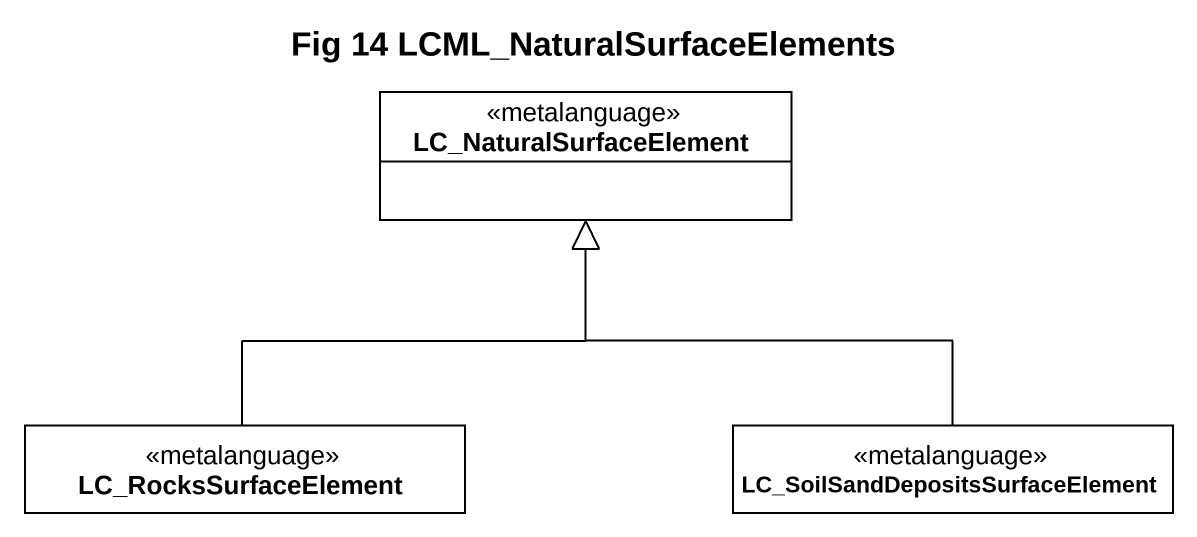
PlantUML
@startuml
title Fig 14 LCML_NaturalSurfaceElements
hide circle
hide empty members
class LC_NaturalSurfaceElement <<metalanguage>> #FFFFFF
class LC_RocksSurfaceElement <<metalanguage>> #FFFFFF
class "LC_SoilSandDepositsSurfaceElement" as LC_SoilSandDepositsSurfaceEl <<metalanguage>> #FFFFFF
LC_RocksSurfaceElement -up-|> LC_NaturalSurfaceElement
LC_SoilSandDepositsSurfaceEl -up-|> LC_NaturalSurfaceElement
@enduml
